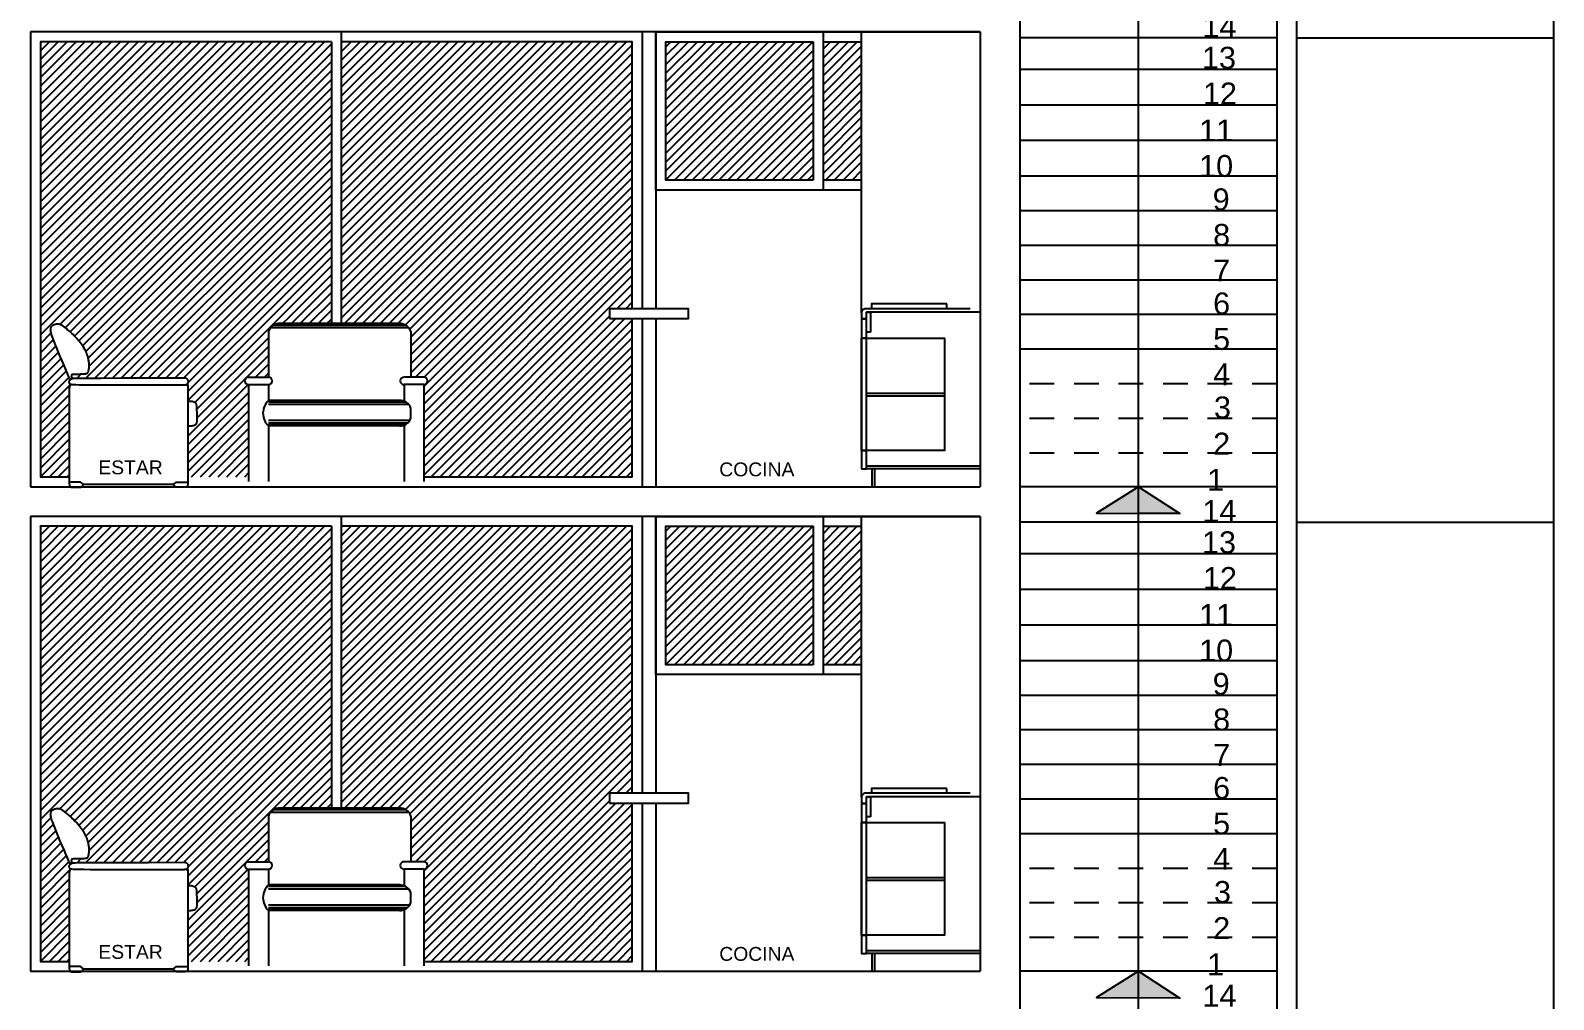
# Model space of a CAD drawing. Header units: millimetres. Extents: x 1217 to 2428, y 234 to 779.
# Drawn here: x 2238.77 to 2246.47, y 423.81 to 428.71 of the extents above; entities that cross this region are included whole.
import ezdxf

# ---------------------------------------------------------------- set-up
doc = ezdxf.new("R2010")
doc.units = ezdxf.units.MM
doc.linetypes.add('HIDDEN2', pattern=[0.1875, 0.125, -0.0625])
for name, color, linetype in [('0.1', 251, 'Continuous'), ('0.2', 2, 'Continuous'), ('0.3', 6, 'Continuous'), ('estructura', 3, 'Continuous'), ('Muebles', 8, 'Continuous'), ('MURO', 5, 'Continuous'), ('Texto', 1, 'Continuous')]:
    doc.layers.add(name, color=color, linetype=linetype)
doc.styles.get("Standard").update_dxf_attribs({"font": 'arial.ttf'})
pattern_1 = [(45, (422.33998, -273.22355), (-0.0224506403, 0.0224506403), [])]
pattern_2 = [(45, (422.33998, -270.773552), (-0.0224506403, 0.0224506403), [])]

# ---------------------------------------------------------------- blocks, each defined once
blk = doc.blocks.new('sillon elv 1')
at = {"layer": '0.2'}
blk.add_line((382065.2343, 7753267.5813), (382065.6901, 7753267.5813), dxfattribs=at)
for points in [[(382065.1739, 7753268.114), (382065.1742, 7753268.1156), (382065.1744, 7753268.1172), (382065.1745, 7753268.1189), (382065.1746, 7753268.1205), (382065.1745, 7753268.1222), (382065.1745, 7753268.1238), (382065.1744, 7753268.1253), (382065.1744, 7753268.1268), (382065.1745, 7753268.1281), (382065.1745, 7753268.1294), (382065.1747, 7753268.1306), (382065.1749, 7753268.1316), (382065.1751, 7753268.1326), (382065.1753, 7753268.1335), (382065.1756, 7753268.1342), (382065.1759, 7753268.1349), (382065.1762, 7753268.1355), (382065.1765, 7753268.136), (382065.1768, 7753268.1364), (382065.1771, 7753268.1368), (382065.1775, 7753268.1371), (382065.178, 7753268.1373), (382065.1785, 7753268.1375), (382065.179, 7753268.1376), (382065.1796, 7753268.1377), (382065.1804, 7753268.1378), (382065.1814, 7753268.1379), (382065.1828, 7753268.1379), (382065.1846, 7753268.138), (382065.187, 7753268.138), (382065.19, 7753268.1381), (382065.1937, 7753268.1381), (382065.1982, 7753268.1381), (382065.2034, 7753268.1382), (382065.2089, 7753268.1383), (382065.2147, 7753268.1384), (382065.2204, 7753268.1385), (382065.2259, 7753268.1386), (382065.231, 7753268.1388), (382065.2353, 7753268.139), (382065.2389, 7753268.1392), (382065.2417, 7753268.1395), (382065.2439, 7753268.1397), (382065.2455, 7753268.14), (382065.2467, 7753268.1403), (382065.2476, 7753268.1405), (382065.2482, 7753268.1408), (382065.2488, 7753268.141), (382065.2493, 7753268.1412), (382065.2498, 7753268.1413), (382065.2504, 7753268.1415), (382065.2509, 7753268.1417), (382065.2515, 7753268.142), (382065.2522, 7753268.1423), (382065.2529, 7753268.1426), (382065.2537, 7753268.1431), (382065.2545, 7753268.1437), (382065.2554, 7753268.1444), (382065.2563, 7753268.1454), (382065.2572, 7753268.1465), (382065.2581, 7753268.148), (382065.2589, 7753268.1498), (382065.2597, 7753268.1519), (382065.2604, 7753268.1545), (382065.2611, 7753268.1574), (382065.2616, 7753268.1608), (382065.262, 7753268.1645), (382065.2624, 7753268.1685), (382065.2626, 7753268.1727), (382065.2627, 7753268.1771), (382065.2627, 7753268.1816), (382065.2627, 7753268.1863), (382065.2625, 7753268.1909), (382065.2622, 7753268.1956), (382065.2617, 7753268.2004), (382065.2611, 7753268.2053), (382065.2603, 7753268.2102), (382065.2593, 7753268.2154), (382065.258, 7753268.2207), (382065.2565, 7753268.2262), (382065.2547, 7753268.2319), (382065.2526, 7753268.2378), (382065.2501, 7753268.2439), (382065.2474, 7753268.2502), (382065.2443, 7753268.2566), (382065.2408, 7753268.2632), (382065.2369, 7753268.2699), (382065.2327, 7753268.2767), (382065.228, 7753268.2836), (382065.2229, 7753268.2906), (382065.2176, 7753268.2976), (382065.212, 7753268.3046), (382065.2061, 7753268.3115), (382065.2001, 7753268.3182), (382065.194, 7753268.3249), (382065.1878, 7753268.3313), (382065.1816, 7753268.3375), (382065.1754, 7753268.3434), (382065.1694, 7753268.349), (382065.1635, 7753268.3543), (382065.1578, 7753268.3592), (382065.1525, 7753268.3637), (382065.1475, 7753268.3679), (382065.1429, 7753268.3715), (382065.1387, 7753268.3747), (382065.135, 7753268.3775), (382065.1316, 7753268.3799), (382065.1286, 7753268.382), (382065.1259, 7753268.3837), (382065.1233, 7753268.3851), (382065.1209, 7753268.3863), (382065.1187, 7753268.3874), (382065.1165, 7753268.3882), (382065.1144, 7753268.3889), (382065.1123, 7753268.3895), (382065.1103, 7753268.3899), (382065.1083, 7753268.3902), (382065.1063, 7753268.3904), (382065.1044, 7753268.3905), (382065.1024, 7753268.3904), (382065.1005, 7753268.3903), (382065.0985, 7753268.39), (382065.0966, 7753268.3897), (382065.0947, 7753268.3894), (382065.0929, 7753268.3889), (382065.0912, 7753268.3885), (382065.0896, 7753268.388), (382065.088, 7753268.3876), (382065.0866, 7753268.3872), (382065.0853, 7753268.3867), (382065.084, 7753268.3863), (382065.0829, 7753268.3859), (382065.0818, 7753268.3854), (382065.0808, 7753268.385), (382065.0798, 7753268.3846), (382065.0789, 7753268.3841), (382065.0779, 7753268.3836), (382065.077, 7753268.3831), (382065.0761, 7753268.3825), (382065.0752, 7753268.3818), (382065.0743, 7753268.3811), (382065.0735, 7753268.3803), (382065.0726, 7753268.3794), (382065.0718, 7753268.3784), (382065.071, 7753268.3773), (382065.0702, 7753268.376), (382065.0695, 7753268.3746), (382065.0688, 7753268.3731), (382065.0682, 7753268.3715), (382065.0677, 7753268.3697), (382065.0672, 7753268.3679), (382065.0668, 7753268.3659), (382065.0666, 7753268.3638), (382065.0665, 7753268.3614), (382065.0666, 7753268.3588), (382065.0669, 7753268.3558), (382065.0675, 7753268.3524), (382065.0683, 7753268.3484), (382065.0695, 7753268.3438), (382065.0711, 7753268.3385), (382065.0731, 7753268.3324), (382065.0756, 7753268.3252), (382065.0787, 7753268.3168), (382065.0825, 7753268.3069), (382065.0871, 7753268.2952), (382065.0925, 7753268.2816), (382065.099, 7753268.2658), (382065.1066, 7753268.2475), (382065.1153, 7753268.2269), (382065.1246, 7753268.2047), (382065.1341, 7753268.1823), (382065.1433, 7753268.1607), (382065.1516, 7753268.1412), (382065.1585, 7753268.125), (382065.1635, 7753268.1132), (382065.1662, 7753268.107)], [(382065.7482, 7753268.1195), (382065.7512, 7753268.1185), (382065.7538, 7753268.1173), (382065.7559, 7753268.1159), (382065.7576, 7753268.1144), (382065.759, 7753268.1129), (382065.7601, 7753268.1112), (382065.761, 7753268.1096), (382065.7617, 7753268.1079), (382065.7622, 7753268.1063), (382065.7626, 7753268.1048), (382065.7628, 7753268.1033), (382065.7629, 7753268.1018), (382065.763, 7753268.1004), (382065.7629, 7753268.0991), (382065.7628, 7753268.0978), (382065.7626, 7753268.0966), (382065.7624, 7753268.0954), (382065.7621, 7753268.0943), (382065.7618, 7753268.0932), (382065.7614, 7753268.0922), (382065.7609, 7753268.0912), (382065.7604, 7753268.0903), (382065.7599, 7753268.0894), (382065.7593, 7753268.0885), (382065.7586, 7753268.0877), (382065.7578, 7753268.0869), (382065.757, 7753268.0861), (382065.756, 7753268.0854), (382065.7551, 7753268.0847), (382065.754, 7753268.0841), (382065.7529, 7753268.0835), (382065.7517, 7753268.083), (382065.7502, 7753268.0826), (382065.7476, 7753268.0823), (382065.7428, 7753268.082), (382065.7348, 7753268.0818), (382065.7223, 7753268.0816), (382065.7045, 7753268.0815), (382065.6801, 7753268.0814), (382065.6482, 7753268.0813), (382065.6082, 7753268.0812), (382065.5617, 7753268.0812), (382065.5109, 7753268.0812), (382065.458, 7753268.0813), (382065.4051, 7753268.0813), (382065.3544, 7753268.0815), (382065.3081, 7753268.0817), (382065.2683, 7753268.0819), (382065.2366, 7753268.0823), (382065.2126, 7753268.0827), (382065.1951, 7753268.0832), (382065.1831, 7753268.0837), (382065.1755, 7753268.0842), (382065.1711, 7753268.0848), (382065.169, 7753268.0854), (382065.168, 7753268.0859), (382065.1673, 7753268.0865), (382065.1666, 7753268.0871), (382065.166, 7753268.0877), (382065.1655, 7753268.0884), (382065.1649, 7753268.0891), (382065.1645, 7753268.0899), (382065.164, 7753268.0907), (382065.1636, 7753268.0917), (382065.1633, 7753268.0927), (382065.1629, 7753268.0939), (382065.1627, 7753268.0951), (382065.1625, 7753268.0963), (382065.1623, 7753268.0976), (382065.1623, 7753268.0988), (382065.1623, 7753268.1), (382065.1625, 7753268.1011), (382065.1628, 7753268.1021), (382065.1632, 7753268.1031), (382065.1636, 7753268.1039), (382065.1642, 7753268.1048), (382065.1648, 7753268.1056), (382065.1655, 7753268.1063), (382065.1662, 7753268.1071), (382065.1669, 7753268.1078), (382065.1676, 7753268.1086), (382065.1684, 7753268.1094), (382065.1691, 7753268.1101), (382065.1699, 7753268.1109), (382065.1707, 7753268.1116), (382065.1716, 7753268.1124), (382065.1724, 7753268.113), (382065.1733, 7753268.1137), (382065.1743, 7753268.1143), (382065.1753, 7753268.1148), (382065.1764, 7753268.1153), (382065.1774, 7753268.1157), (382065.1785, 7753268.1161), (382065.1796, 7753268.1164), (382065.1807, 7753268.1167), (382065.1818, 7753268.1169), (382065.1839, 7753268.1172), (382065.1926, 7753268.1174), (382065.2144, 7753268.1176), (382065.2558, 7753268.1178), (382065.3233, 7753268.1181), (382065.4235, 7753268.1185), (382065.563, 7753268.1189), (382065.7482, 7753268.1195)], [(382065.1727, 7753268.0846), (382065.1704, 7753268.0832), (382065.1685, 7753268.0819), (382065.1669, 7753268.0806), (382065.1657, 7753268.0794), (382065.1647, 7753268.0781), (382065.164, 7753268.0769), (382065.1634, 7753268.0758), (382065.1631, 7753268.0746), (382065.1628, 7753268.0726), (382065.1626, 7753268.0652), (382065.1625, 7753268.047), (382065.1624, 7753268.0127), (382065.1624, 7753267.9567), (382065.1624, 7753267.8738), (382065.1624, 7753267.7584), (382065.1624, 7753267.6053)], [(382065.7621, 7753268.0013), (382065.7666, 7753268.0017), (382065.7707, 7753268.0019), (382065.7743, 7753268.0019), (382065.7775, 7753268.0017), (382065.7804, 7753268.0013), (382065.783, 7753268.0009), (382065.7852, 7753268.0003), (382065.7873, 7753267.9997), (382065.7892, 7753267.9991), (382065.791, 7753267.9984), (382065.7926, 7753267.9978), (382065.7941, 7753267.9971), (382065.7954, 7753267.9963), (382065.7966, 7753267.9955), (382065.7977, 7753267.9947), (382065.7987, 7753267.9938), (382065.7996, 7753267.9929), (382065.8005, 7753267.9919), (382065.8012, 7753267.9909), (382065.8018, 7753267.9898), (382065.8024, 7753267.9888), (382065.803, 7753267.9877), (382065.8034, 7753267.9866), (382065.8039, 7753267.9855), (382065.8043, 7753267.9843), (382065.8046, 7753267.9831), (382065.8049, 7753267.9816), (382065.8052, 7753267.9797), (382065.8055, 7753267.9773), (382065.8058, 7753267.9743), (382065.806, 7753267.9705), (382065.8062, 7753267.9658), (382065.8064, 7753267.9601), (382065.8066, 7753267.9536), (382065.8068, 7753267.9466), (382065.8069, 7753267.9394), (382065.8071, 7753267.9322), (382065.8072, 7753267.9251), (382065.8072, 7753267.9186), (382065.8072, 7753267.9129), (382065.8072, 7753267.9081), (382065.8072, 7753267.9041), (382065.807, 7753267.901), (382065.8069, 7753267.8984), (382065.8067, 7753267.8964), (382065.8065, 7753267.8948), (382065.8062, 7753267.8934), (382065.8059, 7753267.8922), (382065.8056, 7753267.891), (382065.8053, 7753267.8898), (382065.8048, 7753267.8887), (382065.8044, 7753267.8876), (382065.8039, 7753267.8865), (382065.8033, 7753267.8855), (382065.8027, 7753267.8845), (382065.802, 7753267.8836), (382065.8012, 7753267.8828), (382065.8004, 7753267.882), (382065.7995, 7753267.8812), (382065.7986, 7753267.8805), (382065.7976, 7753267.8799), (382065.7966, 7753267.8793), (382065.7955, 7753267.8787), (382065.7944, 7753267.8782), (382065.7933, 7753267.8777), (382065.7918, 7753267.8772), (382065.7898, 7753267.8767), (382065.787, 7753267.8762), (382065.783, 7753267.8755), (382065.7778, 7753267.8748), (382065.7709, 7753267.874), (382065.7621, 7753267.8731)], [(382065.1619, 7753267.5923), (382065.1619, 7753267.5897), (382065.1619, 7753267.5872), (382065.162, 7753267.585), (382065.1622, 7753267.5829), (382065.1624, 7753267.581), (382065.1627, 7753267.5792), (382065.163, 7753267.5776), (382065.1633, 7753267.5762), (382065.1636, 7753267.5749), (382065.164, 7753267.5737), (382065.1644, 7753267.5727), (382065.1648, 7753267.5718), (382065.1653, 7753267.5709), (382065.1658, 7753267.5702), (382065.1665, 7753267.5695), (382065.1672, 7753267.5689), (382065.168, 7753267.5684), (382065.1689, 7753267.5679), (382065.17, 7753267.5674), (382065.1712, 7753267.5671), (382065.1727, 7753267.5667), (382065.1744, 7753267.5664), (382065.1763, 7753267.5662), (382065.1785, 7753267.566), (382065.1811, 7753267.5658), (382065.1839, 7753267.5657), (382065.1869, 7753267.5657), (382065.19, 7753267.5656), (382065.1932, 7753267.5656), (382065.1965, 7753267.5656), (382065.1997, 7753267.5657), (382065.2028, 7753267.5657), (382065.2058, 7753267.5658), (382065.2087, 7753267.5658), (382065.2114, 7753267.5659), (382065.2139, 7753267.566), (382065.2162, 7753267.5662), (382065.2184, 7753267.5664), (382065.2203, 7753267.5667), (382065.2221, 7753267.5671), (382065.2237, 7753267.5675), (382065.2251, 7753267.5682), (382065.2265, 7753267.5691), (382065.2278, 7753267.5704), (382065.2292, 7753267.5722), (382065.2307, 7753267.5745), (382065.2324, 7753267.5775), (382065.2343, 7753267.5813)], [(382065.7625, 7753267.5923), (382065.7626, 7753267.5897), (382065.7625, 7753267.5872), (382065.7624, 7753267.585), (382065.7623, 7753267.5829), (382065.762, 7753267.581), (382065.7618, 7753267.5792), (382065.7615, 7753267.5776), (382065.7612, 7753267.5762), (382065.7608, 7753267.5749), (382065.7605, 7753267.5737), (382065.7601, 7753267.5727), (382065.7597, 7753267.5718), (382065.7592, 7753267.5709), (382065.7586, 7753267.5702), (382065.758, 7753267.5695), (382065.7573, 7753267.5689), (382065.7565, 7753267.5684), (382065.7556, 7753267.5679), (382065.7545, 7753267.5674), (382065.7533, 7753267.5671), (382065.7518, 7753267.5667), (382065.7501, 7753267.5664), (382065.7482, 7753267.5662), (382065.7459, 7753267.566), (382065.7434, 7753267.5658), (382065.7406, 7753267.5657), (382065.7376, 7753267.5657), (382065.7345, 7753267.5656), (382065.7312, 7753267.5656), (382065.728, 7753267.5656), (382065.7248, 7753267.5657), (382065.7216, 7753267.5657), (382065.7186, 7753267.5658), (382065.7158, 7753267.5658), (382065.7131, 7753267.5659), (382065.7106, 7753267.566), (382065.7083, 7753267.5662), (382065.7061, 7753267.5664), (382065.7041, 7753267.5667), (382065.7024, 7753267.5671), (382065.7008, 7753267.5675), (382065.6993, 7753267.5682), (382065.698, 7753267.5691), (382065.6966, 7753267.5704), (382065.6952, 7753267.5722), (382065.6937, 7753267.5745), (382065.6921, 7753267.5775), (382065.6901, 7753267.5813)]]:
    blk.add_lwpolyline(points, dxfattribs=at)
at = {"layer": '0.2', "elevation": 0}
for points in [[(382065.7529, 7753268.0835), (382065.7621, 7753268.0835), (382065.7621, 7753267.6053)], [(382065.1624, 7753267.6053), (382065.1619, 7753267.5923)], [(382065.2343, 7753267.5813), (382065.2197, 7753267.5923), (382065.1619, 7753267.5923)], [(382065.6901, 7753267.5813), (382065.7047, 7753267.5923), (382065.7636, 7753267.5923)], [(382065.7621, 7753267.6053), (382065.7625, 7753267.5923)]]:
    blk.add_lwpolyline(points, dxfattribs=at)

msp = doc.modelspace()

# ---------------------------------------------------------------- hatches: boundary and pattern name
at = {"layer": '0.1', "ltscale": 3}
h = msp.add_hatch(dxfattribs=at)
h.set_pattern_fill('ANSI31', color=256, scale=0.01)
h.set_pattern_definition(pattern_2)
h.paths.add_polyline_path([(2240.07395, 428.65099), (2238.81771, 428.65099), (2238.81771, 426.45099), (2238.96407, 426.45099), (2238.96407, 426.59078), (2238.96405, 426.7061), (2238.96405, 426.78904), (2238.96407, 426.84498), (2238.96413, 426.87934), (2238.96425, 426.89752), (2238.9645, 426.90672), (2238.96628, 426.91061), (2238.96925, 426.91364), (2238.97388, 426.91681), (2238.97013, 426.91784), (2238.96691, 426.92068), (2238.96503, 426.92438), (2238.96389, 426.92944), (2238.9641, 426.93402), (2238.96571, 426.93699), (2238.96782, 426.9394), (2238.9652, 426.94553), (2238.96016, 426.95732), (2238.95324, 426.97355), (2238.94494, 426.99303), (2238.93579, 427.01459), (2238.92628, 427.03704), (2238.91694, 427.05919), (2238.90827, 427.07986), (2238.9007, 427.0981), (2238.89422, 427.11392), (2238.88873, 427.12753), (2238.88414, 427.13918), (2238.88034, 427.14911), (2238.87725, 427.15753), (2238.87476, 427.1647), (2238.87278, 427.17084), (2238.87121, 427.17615), (2238.86944, 427.18294), (2238.86831, 427.18977), (2238.86814, 427.19492), (2238.86863, 427.1992), (2238.86976, 427.20382), (2238.87182, 427.20836), (2238.8746, 427.21228), (2238.87798, 427.21507), (2238.88191, 427.21715), (2238.88562, 427.21862), (2238.88977, 427.21997), (2238.89482, 427.22137), (2238.90037, 427.22247), (2238.90611, 427.22291), (2238.91098, 427.22246), (2238.91503, 427.2216), (2238.91927, 427.22018), (2238.92379, 427.21814), (2238.92883, 427.21527), (2238.93331, 427.21225), (2238.93666, 427.20986), (2238.94038, 427.20707), (2238.94453, 427.20386), (2238.94913, 427.20018), (2238.95415, 427.19606), (2238.95951, 427.19152), (2238.96517, 427.1866), (2238.97106, 427.18132), (2238.97711, 427.17571), (2238.98327, 427.1698), (2238.98948, 427.16362), (2238.99567, 427.15719), (2239.00179, 427.15057), (2239.0078, 427.14379), (2239.01364, 427.13689), (2239.01926, 427.12993), (2239.02462, 427.12294), (2239.02966, 427.11596), (2239.03433, 427.10904), (2239.0386, 427.10222), (2239.04246, 427.09551), (2239.04594, 427.08893), (2239.04906, 427.0825), (2239.05182, 427.07623), (2239.05425, 427.07013), (2239.05636, 427.06422), (2239.05818, 427.05852), (2239.0597, 427.05302), (2239.06097, 427.04771), (2239.06199, 427.04258), (2239.0628, 427.03759), (2239.06342, 427.03272), (2239.06387, 427.02795), (2239.06417, 427.02325), (2239.06435, 427.01859), (2239.06442, 427.01398), (2239.06439, 427.00944), (2239.06426, 427.00504), (2239.06391, 426.99865), (2239.06305, 426.99121), (2239.06181, 426.98538), (2239.05989, 426.98024), (2239.05722, 426.97678), (2239.05413, 426.97458), (2239.05014, 426.97319), (2239.04856, 426.97254), (2239.04466, 426.9719), (2239.0406, 426.97155), (2239.03702, 426.97132), (2239.03263, 426.97113), (2239.02757, 426.97096), (2239.02208, 426.97083), (2239.01635, 426.97071), (2239.0106, 426.97061), (2239.00505, 426.97054), (2238.99991, 426.97047), (2238.99539, 426.97043), (2238.99164, 426.97039), (2238.98864, 426.97035), (2238.98627, 426.97032), (2238.98445, 426.97027), (2238.98308, 426.97022), (2238.98205, 426.97016), (2238.98128, 426.97007), (2238.98067, 426.96995), (2238.98013, 426.96981), (2238.97965, 426.96962), (2238.97921, 426.96939), (2238.97882, 426.96911), (2238.97846, 426.96876), (2238.97813, 426.96833), (2238.97783, 426.96784), (2238.97753, 426.96725), (2238.97726, 426.96657), (2238.97699, 426.9658), (2238.97675, 426.96493), (2238.97654, 426.96396), (2238.97636, 426.96289), (2238.97622, 426.96173), (2238.97613, 426.96046), (2238.97609, 426.9591), (2238.9761, 426.95763), (2238.97615, 426.95609), (2238.97631, 426.95113), (2238.97574, 426.94654), (2238.97947, 426.94825), (2238.98397, 426.94946), (2238.99429, 426.9497), (2239.01605, 426.94991), (2239.05743, 426.95015), (2239.12496, 426.95044), (2239.22518, 426.9508), (2239.36464, 426.95125), (2239.54989, 426.95182), (2239.55429, 426.95034), (2239.55852, 426.94763), (2239.56133, 426.94449), (2239.56346, 426.94049), (2239.56459, 426.93571), (2239.56466, 426.93154), (2239.56397, 426.92704), (2239.56248, 426.92302), (2239.55994, 426.91949), (2239.55539, 426.91585), (2239.56375, 426.91585), (2239.56375, 426.83365), (2239.56831, 426.83408), (2239.57425, 426.83434), (2239.58064, 426.83392), (2239.58568, 426.83299), (2239.59104, 426.83144), (2239.59589, 426.82942), (2239.5995, 426.8271), (2239.60215, 426.82437), (2239.60411, 426.82123), (2239.60597, 426.8169), (2239.60679, 426.81311), (2239.60733, 426.8084), (2239.60768, 426.80279), (2239.6079, 426.79808), (2239.6081, 426.79241), (2239.6083, 426.78595), (2239.60847, 426.77898), (2239.60862, 426.77174), (2239.60875, 426.76449), (2239.60884, 426.75748), (2239.6089, 426.75097), (2239.60892, 426.74522), (2239.60888, 426.73809), (2239.60863, 426.7305), (2239.60801, 426.72596), (2239.60676, 426.72138), (2239.60475, 426.71715), (2239.60186, 426.7139), (2239.59838, 426.71162), (2239.59467, 426.70984), (2239.59037, 426.70876), (2239.5847, 426.70788), (2239.57943, 426.70718), (2239.57253, 426.70637), (2239.56375, 426.70543), (2239.56375, 426.45099), (2239.87123, 426.45099), (2239.87123, 426.91691, -1), (2239.87123, 426.95485), (2239.97123, 426.95485), (2239.97123, 427.18578, -0.3308101), (2240.02982, 427.22581), (2240.07395, 427.22581)])
h = msp.add_hatch(dxfattribs=at)
h.set_pattern_fill('ANSI31', color=256, scale=0.01)
h.set_pattern_definition(pattern_2)
h.paths.add_polyline_path([(2240.28961, 428.65099), (2240.07395, 428.65099), (2240.07395, 427.22581), (2240.28961, 427.22581)])
h.paths.add_polyline_path([(2241.67351, 428.65099), (2240.33961, 428.65099), (2240.33961, 427.22581), (2240.6335, 427.22581, -0.3308107), (2240.69209, 427.18578), (2240.69209, 426.95485), (2240.75706, 426.95485, -1), (2240.75706, 426.91691), (2240.75706, 426.45099), (2241.67351, 426.45099)])
h.paths.add_polyline_path([(2241.81152, 428.65099), (2241.67351, 428.65099), (2241.67351, 426.45099), (2241.81152, 426.45099), (2241.81152, 427.25099), (2241.69651, 427.25099), (2241.69651, 427.30099), (2241.81152, 427.30099)])
h.paths.add_polyline_path([(2242.7263, 428.65099), (2241.98152, 428.65099), (2241.98152, 427.95099), (2242.7263, 427.95099)])
h.paths.add_polyline_path([(2242.97135, 428.65099), (2242.7763, 428.65099), (2242.7763, 427.95099), (2242.97135, 427.95099)])
h = msp.add_hatch(dxfattribs=at)
h.set_pattern_fill('ANSI31', color=256, scale=0.01)
h.set_pattern_definition(pattern_1)
h.paths.add_polyline_path([(2240.07395, 426.20099), (2238.81771, 426.20099), (2238.81771, 424.00099), (2238.96407, 424.00099), (2238.96407, 424.14078), (2238.96405, 424.25611), (2238.96405, 424.33904), (2238.96407, 424.39499), (2238.96413, 424.42935), (2238.96425, 424.44752), (2238.9645, 424.45673), (2238.96628, 424.46061), (2238.96925, 424.46364), (2238.97388, 424.46681), (2238.97013, 424.46784), (2238.96691, 424.47068), (2238.96503, 424.47439), (2238.96389, 424.47944), (2238.9641, 424.48402), (2238.96571, 424.48699), (2238.96782, 424.48941), (2238.9652, 424.49554), (2238.96016, 424.50732), (2238.95324, 424.52355), (2238.94494, 424.54304), (2238.93579, 424.56459), (2238.92628, 424.58704), (2238.91694, 424.60919), (2238.90827, 424.62986), (2238.9007, 424.64811), (2238.89422, 424.66392), (2238.88873, 424.67753), (2238.88414, 424.68919), (2238.88034, 424.69911), (2238.87725, 424.70754), (2238.87476, 424.7147), (2238.87278, 424.72084), (2238.87121, 424.72616), (2238.86944, 424.73294), (2238.86831, 424.73977), (2238.86814, 424.74492), (2238.86863, 424.7492), (2238.86976, 424.75382), (2238.87182, 424.75836), (2238.8746, 424.76228), (2238.87798, 424.76507), (2238.88191, 424.76716), (2238.88562, 424.76862), (2238.88977, 424.76998), (2238.89482, 424.77137), (2238.90037, 424.77247), (2238.90611, 424.77291), (2238.91098, 424.77247), (2238.91503, 424.77161), (2238.91927, 424.77019), (2238.92379, 424.76814), (2238.92883, 424.76527), (2238.93331, 424.76225), (2238.93666, 424.75986), (2238.94038, 424.75708), (2238.94453, 424.75386), (2238.94913, 424.75018), (2238.95415, 424.74606), (2238.95951, 424.74153), (2238.96517, 424.7366), (2238.97106, 424.73132), (2238.97711, 424.72571), (2238.98327, 424.7198), (2238.98948, 424.71362), (2238.99567, 424.7072), (2239.00179, 424.70057), (2239.0078, 424.69379), (2239.01364, 424.6869), (2239.01926, 424.67993), (2239.02462, 424.67294), (2239.02966, 424.66596), (2239.03433, 424.65904), (2239.0386, 424.65222), (2239.04246, 424.64551), (2239.04594, 424.63894), (2239.04906, 424.63251), (2239.05182, 424.62623), (2239.05425, 424.62014), (2239.05636, 424.61423), (2239.05818, 424.60852), (2239.0597, 424.60302), (2239.06097, 424.59772), (2239.06199, 424.59258), (2239.0628, 424.58759), (2239.06342, 424.58272), (2239.06387, 424.57795), (2239.06417, 424.57325), (2239.06435, 424.5686), (2239.06442, 424.56398), (2239.06439, 424.55945), (2239.06426, 424.55504), (2239.06391, 424.54865), (2239.06305, 424.54121), (2239.06181, 424.53539), (2239.05989, 424.53024), (2239.05722, 424.52678), (2239.05413, 424.52458), (2239.05014, 424.52319), (2239.04856, 424.52255), (2239.04466, 424.5219), (2239.0406, 424.52155), (2239.03702, 424.52133), (2239.03263, 424.52113), (2239.02757, 424.52097), (2239.02208, 424.52083), (2239.01635, 424.52071), (2239.0106, 424.52062), (2239.00505, 424.52054), (2238.99991, 424.52048), (2238.99539, 424.52043), (2238.99164, 424.52039), (2238.98864, 424.52035), (2238.98627, 424.52032), (2238.98445, 424.52028), (2238.98308, 424.52023), (2238.98205, 424.52016), (2238.98128, 424.52007), (2238.98067, 424.51996), (2238.98013, 424.51981), (2238.97965, 424.51963), (2238.97921, 424.51939), (2238.97882, 424.51911), (2238.97846, 424.51876), (2238.97813, 424.51834), (2238.97783, 424.51784), (2238.97753, 424.51725), (2238.97726, 424.51657), (2238.97699, 424.5158), (2238.97675, 424.51493), (2238.97654, 424.51396), (2238.97636, 424.51289), (2238.97622, 424.51173), (2238.97613, 424.51046), (2238.97609, 424.5091), (2238.9761, 424.50764), (2238.97615, 424.50609), (2238.97631, 424.50113), (2238.97574, 424.49655), (2238.97947, 424.49825), (2238.98397, 424.49946), (2238.99429, 424.49971), (2239.01605, 424.49992), (2239.05743, 424.50016), (2239.12496, 424.50044), (2239.22518, 424.5008), (2239.36464, 424.50126), (2239.54989, 424.50182), (2239.55429, 424.50034), (2239.55852, 424.49763), (2239.56133, 424.49449), (2239.56346, 424.49049), (2239.56459, 424.48571), (2239.56466, 424.48155), (2239.56397, 424.47704), (2239.56248, 424.47302), (2239.55994, 424.4695), (2239.55539, 424.46585), (2239.56375, 424.46585), (2239.56375, 424.38365), (2239.56831, 424.38408), (2239.57425, 424.38435), (2239.58064, 424.38393), (2239.58568, 424.38299), (2239.59104, 424.38144), (2239.59589, 424.37942), (2239.5995, 424.3771), (2239.60215, 424.37437), (2239.60411, 424.37123), (2239.60597, 424.36691), (2239.60679, 424.36311), (2239.60733, 424.3584), (2239.60768, 424.35279), (2239.6079, 424.34809), (2239.6081, 424.34241), (2239.6083, 424.33596), (2239.60847, 424.32898), (2239.60862, 424.32174), (2239.60875, 424.31449), (2239.60884, 424.30748), (2239.6089, 424.30097), (2239.60892, 424.29522), (2239.60888, 424.28809), (2239.60863, 424.2805), (2239.60801, 424.27596), (2239.60676, 424.27138), (2239.60475, 424.26715), (2239.60186, 424.2639), (2239.59838, 424.26163), (2239.59467, 424.25984), (2239.59037, 424.25876), (2239.5847, 424.25788), (2239.57943, 424.25718), (2239.57253, 424.25637), (2239.56375, 424.25543), (2239.56375, 424.00099), (2239.87123, 424.00099), (2239.87123, 424.46691, -1), (2239.87123, 424.50486), (2239.97123, 424.50486), (2239.97123, 424.73578, -0.3308101), (2240.02982, 424.77581), (2240.07395, 424.77581)])
h = msp.add_hatch(dxfattribs=at)
h.set_pattern_fill('ANSI31', color=256, scale=0.01)
h.set_pattern_definition(pattern_1)
h.paths.add_polyline_path([(2240.28961, 426.20099), (2240.07395, 426.20099), (2240.07395, 424.77581), (2240.28961, 424.77581)])
h.paths.add_polyline_path([(2241.67351, 426.20099), (2240.33961, 426.20099), (2240.33961, 424.77581), (2240.6335, 424.77581, -0.3308107), (2240.69209, 424.73578), (2240.69209, 424.50486), (2240.75706, 424.50486, -1), (2240.75706, 424.46691), (2240.75706, 424.00099), (2241.67351, 424.00099)])
h.paths.add_polyline_path([(2241.81152, 426.20099), (2241.67351, 426.20099), (2241.67351, 424.00099), (2241.81152, 424.00099), (2241.81152, 424.80099), (2241.69651, 424.80099), (2241.69651, 424.85099), (2241.81152, 424.85099)])
h.paths.add_polyline_path([(2242.7263, 426.20099), (2241.98152, 426.20099), (2241.98152, 425.50099), (2242.7263, 425.50099)])
h.paths.add_polyline_path([(2242.97135, 426.20099), (2242.7763, 426.20099), (2242.7763, 425.50099), (2242.97135, 425.50099)])
at = {"layer": 'Muebles', "linetype": 'ByBlock'}
h = msp.add_hatch(color=256, dxfattribs=at)
h.paths.add_polyline_path([(2244.58119, 426.26471), (2244.37014, 426.26618), (2244.37108, 426.40099)])
h.paths.add_polyline_path([(2244.37108, 426.40099), (2244.37014, 426.26618), (2244.1591, 426.26765)])
h = msp.add_hatch(color=256, dxfattribs=at)
h.paths.add_polyline_path([(2244.58119, 423.81471), (2244.37014, 423.81618), (2244.37108, 423.95099)])
h.paths.add_polyline_path([(2244.37108, 423.95099), (2244.37014, 423.81618), (2244.1591, 423.81765)])

# ---------------------------------------------------------------- linework, layer by layer
at = {"layer": '0.1', "ltscale": 3, "elevation": 0}
for points in [[(2244.37108, 426.37099), (2244.37108, 428.85099)], [(2240.33961, 428.70099), (2240.33961, 427.22581)], [(2242.97135, 427.90099), (2241.93152, 427.90099), (2241.93152, 428.70099), (2243.57108, 428.70099)], [(2242.7763, 428.70099), (2242.7763, 427.90099)], [(2244.37108, 426.39099), (2244.3714, 428.73617)], [(2240.28961, 428.65099), (2238.81771, 428.65099), (2238.81771, 426.45099), (2238.96407, 426.45099)], [(2240.28961, 428.65099), (2240.28961, 427.22581)], [(2241.81152, 427.30099), (2241.81152, 428.65099), (2240.33961, 428.65099)], [(2242.7263, 427.95099), (2241.98152, 427.95099), (2241.98152, 428.65099), (2242.7263, 428.65099)], [(2242.7263, 428.65099), (2242.7263, 427.95099)], [(2242.7763, 428.65099), (2242.97135, 428.65099)], [(2245.17108, 428.67099), (2246.47108, 428.67099)], [(2245.17108, 428.67099), (2246.47108, 428.67099)], [(2242.97135, 427.95099), (2242.7763, 427.95099)], [(2240.75706, 426.45099), (2241.81152, 426.45099), (2241.81152, 427.25099)], [(2244.37108, 423.92099), (2244.37108, 426.40099)], [(2240.33961, 426.25099), (2240.33961, 424.77581)], [(2242.97135, 425.45099), (2241.93152, 425.45099), (2241.93152, 426.25099), (2243.57108, 426.25099)], [(2242.7763, 426.25099), (2242.7763, 425.45099)], [(2244.37108, 423.94099), (2244.3714, 426.28617)], [(2240.28961, 426.20099), (2238.81771, 426.20099), (2238.81771, 424.00099), (2238.96407, 424.00099)], [(2240.28961, 426.20099), (2240.28961, 424.77581)], [(2241.81152, 424.85099), (2241.81152, 426.20099), (2240.33961, 426.20099)], [(2242.7263, 425.50099), (2241.98152, 425.50099), (2241.98152, 426.20099), (2242.7263, 426.20099)], [(2242.7263, 426.20099), (2242.7263, 425.50099)], [(2242.7763, 426.20099), (2242.97135, 426.20099)], [(2245.17108, 426.22099), (2246.47108, 426.22099)], [(2245.17108, 426.22099), (2246.47108, 426.22099)], [(2242.97135, 425.50099), (2242.7763, 425.50099)], [(2240.75706, 424.00099), (2241.81152, 424.00099), (2241.81152, 424.80099)], [(2244.37108, 421.47099), (2244.37108, 423.95099)], [(2244.37108, 421.49099), (2244.3714, 423.83617)]]:
    msp.add_lwpolyline(points, dxfattribs=at)
at = {"layer": '0.1', "linetype": 'ByBlock', "elevation": 0}
for points in [[(2239.97123, 427.18578), (2239.97123, 426.95485)], [(2239.97123, 427.18578), (2239.97123, 426.95485)], [(2240.68179, 427.20416), (2239.98152, 427.20416)], [(2240.66791, 427.21648), (2239.99541, 427.21648)], [(2240.63821, 427.22581), (2240.02982, 427.22581)], [(2240.63821, 427.22581), (2240.02982, 427.22581)], [(2240.69209, 427.18578), (2240.69209, 426.95485)], [(2240.69209, 427.18578), (2240.69209, 426.95485)], [(2240.69209, 427.18578), (2240.69209, 426.95485)], [(2239.87123, 426.95485), (2239.97123, 426.95485)], [(2239.87123, 426.95485), (2239.97123, 426.95485)], [(2240.75706, 426.95485), (2240.65706, 426.95485)], [(2240.75706, 426.95485), (2240.65706, 426.95485)], [(2239.87123, 426.91691), (2239.87123, 426.42769)], [(2239.87123, 426.91691), (2239.97123, 426.91691)], [(2239.87123, 426.91691), (2239.87123, 426.42769)], [(2239.87123, 426.91691), (2239.97123, 426.91691)], [(2239.97123, 426.91691), (2239.97123, 426.83705)], [(2239.97123, 426.91691), (2239.97123, 426.83705)], [(2240.65706, 426.91691), (2240.65706, 426.83705)], [(2240.75706, 426.91691), (2240.65706, 426.91691)], [(2240.65706, 426.91691), (2240.65706, 426.83705)], [(2240.75706, 426.91691), (2240.65706, 426.91691)], [(2240.75706, 426.91691), (2240.75706, 426.42769)], [(2240.75706, 426.91691), (2240.75706, 426.42769)], [(2240.63821, 426.83705), (2239.97123, 426.83705)], [(2240.63821, 426.83705), (2239.97123, 426.83705)], [(2240.66627, 426.82873), (2239.97123, 426.82873)], [(2240.68129, 426.81601), (2239.97123, 426.81601)], [(2240.68129, 426.81601), (2239.97123, 426.81601)], [(2240.69209, 426.74849), (2240.69209, 426.79702)], [(2240.68547, 426.73508), (2239.97123, 426.73508)], [(2240.67293, 426.72138), (2239.97123, 426.72138)], [(2240.65706, 426.71232), (2239.97123, 426.71232)], [(2240.65706, 426.71232), (2239.97123, 426.71232)], [(2239.97123, 426.70846), (2239.97123, 426.42769)], [(2240.6335, 426.70846), (2239.97123, 426.70846)], [(2239.97123, 426.70846), (2239.97123, 426.42769)], [(2240.6335, 426.70846), (2239.97123, 426.70846)], [(2240.65706, 426.71232), (2240.65706, 426.43156)], [(2240.65706, 426.70846), (2240.65706, 426.42769)], [(2240.66791, 424.76648), (2239.99541, 424.76648)], [(2240.63821, 424.77581), (2240.02982, 424.77581)], [(2240.63821, 424.77581), (2240.02982, 424.77581)], [(2239.97123, 424.73578), (2239.97123, 424.50486)], [(2239.97123, 424.73578), (2239.97123, 424.50486)], [(2240.68179, 424.75417), (2239.98152, 424.75417)], [(2240.69209, 424.73578), (2240.69209, 424.50486)], [(2240.69209, 424.73578), (2240.69209, 424.50486)], [(2240.69209, 424.73578), (2240.69209, 424.50486)], [(2239.87123, 424.50486), (2239.97123, 424.50486)], [(2239.87123, 424.50486), (2239.97123, 424.50486)], [(2239.87123, 424.46691), (2239.87123, 423.9777)], [(2239.87123, 424.46691), (2239.97123, 424.46691)], [(2239.87123, 424.46691), (2239.87123, 423.9777)], [(2239.87123, 424.46691), (2239.97123, 424.46691)], [(2239.97123, 424.46691), (2239.97123, 424.38705)], [(2239.97123, 424.46691), (2239.97123, 424.38705)], [(2240.75706, 424.50486), (2240.65706, 424.50486)], [(2240.75706, 424.50486), (2240.65706, 424.50486)], [(2240.65706, 424.46691), (2240.65706, 424.38705)], [(2240.75706, 424.46691), (2240.65706, 424.46691)], [(2240.65706, 424.46691), (2240.65706, 424.38705)], [(2240.75706, 424.46691), (2240.65706, 424.46691)], [(2240.75706, 424.46691), (2240.75706, 423.9777)], [(2240.75706, 424.46691), (2240.75706, 423.9777)], [(2240.63821, 424.38705), (2239.97123, 424.38705)], [(2240.63821, 424.38705), (2239.97123, 424.38705)], [(2240.66627, 424.37873), (2239.97123, 424.37873)], [(2240.68129, 424.36601), (2239.97123, 424.36601)], [(2240.68129, 424.36601), (2239.97123, 424.36601)], [(2240.69209, 424.29849), (2240.69209, 424.34703)], [(2240.68547, 424.28508), (2239.97123, 424.28508)], [(2240.67293, 424.27138), (2239.97123, 424.27138)], [(2240.65706, 424.26233), (2239.97123, 424.26233)], [(2240.65706, 424.26233), (2239.97123, 424.26233)], [(2239.97123, 424.25846), (2239.97123, 423.9777)], [(2240.6335, 424.25846), (2239.97123, 424.25846)], [(2239.97123, 424.25846), (2239.97123, 423.9777)], [(2240.6335, 424.25846), (2239.97123, 424.25846)], [(2240.65706, 424.26233), (2240.65706, 423.98156)], [(2240.65706, 424.25846), (2240.65706, 423.9777)]]:
    msp.add_lwpolyline(points, dxfattribs=at)
at = {"layer": '0.1', "linetype": 'HIDDEN2', "elevation": 0}
for points in [[(2245.07108, 426.92099), (2243.77108, 426.92099)], [(2245.07108, 426.74599), (2243.77108, 426.74599)], [(2245.07108, 426.57099), (2243.77108, 426.57099)], [(2245.07108, 424.47099), (2243.77108, 424.47099)], [(2245.07108, 424.29599), (2243.77108, 424.29599)], [(2245.07108, 424.12099), (2243.77108, 424.12099)]]:
    msp.add_lwpolyline(points, dxfattribs=at)
at = {"layer": '0.1', "linetype": 'ByBlock'}
for centre, radius, start, end in [((2240.02746, 427.16637, 0), 0.05949, 87.731971, 160.95095), ((2240.02746, 427.16637, 0), 0.05949, 87.731971, 160.95095), ((2240.63585, 427.16637, 0), 0.05949, 19.04905, 92.268029), ((2240.63585, 427.16637, 0), 0.05949, 19.04905, 92.268029), ((2239.87123, 426.93588, 0), 0.01897, 90, 270), ((2239.87123, 426.93588, 0), 0.01897, 90, 270), ((2239.97123, 426.93588, 0), 0.01897, 270, 90), ((2239.97123, 426.93588, 0), 0.01897, 270, 90), ((2240.65706, 426.93588, 0), 0.01897, 90, 270), ((2240.65706, 426.93588, 0), 0.01897, 90, 270), ((2240.75706, 426.93588, 0), 0.01897, 270, 90), ((2240.75706, 426.93588, 0), 0.01897, 270, 90), ((2240.03266, 426.77275, 0), 0.08893, 133.695506, 226.304494), ((2240.03266, 426.77275, 0), 0.08893, 133.695506, 226.304494), ((2240.63585, 426.77761, 0), 0.05949, 19.04905, 92.268029), ((2240.63585, 426.77761, 0), 0.05949, 19.04905, 92.268029), ((2240.63585, 426.7679, 0), 0.05949, 267.731971, 340.95095), ((2240.63585, 426.7679, 0), 0.05949, 267.731971, 340.95095), ((2240.02746, 424.71637, 0), 0.05949, 87.731971, 160.95095), ((2240.02746, 424.71637, 0), 0.05949, 87.731971, 160.95095), ((2240.63585, 424.71637, 0), 0.05949, 19.04905, 92.268029), ((2240.63585, 424.71637, 0), 0.05949, 19.04905, 92.268029), ((2239.87123, 424.48588, 0), 0.01897, 90, 270), ((2239.87123, 424.48588, 0), 0.01897, 90, 270), ((2239.97123, 424.48588, 0), 0.01897, 270, 90), ((2239.97123, 424.48588, 0), 0.01897, 270, 90), ((2240.65706, 424.48588, 0), 0.01897, 90, 270), ((2240.65706, 424.48588, 0), 0.01897, 90, 270), ((2240.75706, 424.48588, 0), 0.01897, 270, 90), ((2240.75706, 424.48588, 0), 0.01897, 270, 90), ((2240.03266, 424.32276, 0), 0.08893, 133.695506, 226.304494), ((2240.03266, 424.32276, 0), 0.08893, 133.695506, 226.304494), ((2240.63585, 424.32761, 0), 0.05949, 19.04905, 92.268029), ((2240.63585, 424.32761, 0), 0.05949, 19.04905, 92.268029), ((2240.63585, 424.31791, 0), 0.05949, 267.731971, 340.95095), ((2240.63585, 424.31791, 0), 0.05949, 267.731971, 340.95095)]:
    msp.add_arc(centre, radius, start, end, dxfattribs=at)
at = {"layer": '0.2', "ltscale": 3, "elevation": 0}
for points in [[(2241.86152, 428.70099), (2241.86152, 427.30099)], [(2241.93152, 428.70099), (2241.93152, 427.30099)], [(2242.97135, 427.28074), (2242.97135, 428.70099)], [(2245.07108, 428.67099), (2243.77108, 428.67099)], [(2245.07108, 428.51099), (2243.77108, 428.51099)], [(2245.07108, 428.33099), (2243.77108, 428.33099)], [(2245.07108, 428.15099), (2243.77108, 428.15099)], [(2241.86152, 427.25099), (2241.86152, 426.40099)], [(2241.93152, 427.25099), (2241.93152, 426.40099)], [(2245.07108, 426.40099), (2243.77108, 426.40099)], [(2241.86152, 426.25099), (2241.86152, 424.85099)], [(2241.93152, 426.25099), (2241.93152, 424.85099)], [(2242.97135, 424.83074), (2242.97135, 426.25099)], [(2245.07108, 426.22099), (2243.77108, 426.22099)], [(2245.07108, 426.06099), (2243.77108, 426.06099)], [(2245.07108, 425.88099), (2243.77108, 425.88099)], [(2245.07108, 425.70099), (2243.77108, 425.70099)], [(2241.86152, 424.80099), (2241.86152, 423.95099)], [(2241.93152, 424.80099), (2241.93152, 423.95099)], [(2245.07108, 423.95099), (2243.77108, 423.95099)]]:
    msp.add_lwpolyline(points, dxfattribs=at)
at = {"layer": '0.2', "elevation": 0}
for points in [[(2243.40279, 427.32484), (2243.02177, 427.32484), (2243.02177, 427.30249), (2243.40279, 427.30249)], [(2242.97135, 426.58413), (2242.99667, 426.58413), (2242.99667, 427.15262), (2242.97135, 427.15262)], [(2242.97151, 427.15262), (2243.39013, 427.15262), (2243.39013, 426.58413), (2242.97151, 426.58413)], [(2243.40279, 424.87485), (2243.02177, 424.87485), (2243.02177, 424.8525), (2243.40279, 424.8525)], [(2242.97135, 424.13413), (2242.99667, 424.13413), (2242.99667, 424.70262), (2242.97135, 424.70262)], [(2242.97151, 424.70262), (2243.39013, 424.70262), (2243.39013, 424.13413), (2242.97151, 424.13413)]]:
    msp.add_lwpolyline(points, close=True, dxfattribs=at)
for points in [[(2243.39013, 426.85917), (2242.99667, 426.85917), (2242.99667, 426.87417), (2243.39013, 426.87417), (2243.39013, 426.85917)], [(2243.39013, 424.40917), (2242.99667, 424.40917), (2242.99667, 424.42418), (2243.39013, 424.42418), (2243.39013, 424.40917)]]:
    msp.add_lwpolyline(points, dxfattribs=at)
at = {"layer": '0.3'}
for p, q in [((2243.52072, 427.30099, 0), (2242.98908, 427.30099, 0)), ((2243.52072, 424.85099, 0), (2242.98908, 424.85099, 0))]:
    msp.add_line(p, q, dxfattribs=at)
at = {"layer": '0.3', "ltscale": 3, "elevation": 0}
for points in [[(2245.07108, 427.97099), (2243.77108, 427.97099)], [(2245.07108, 427.79599), (2243.77108, 427.79599)], [(2245.07108, 427.62099), (2243.77108, 427.62099)], [(2245.07108, 427.44599), (2243.77108, 427.44599)], [(2245.07108, 425.52099), (2243.77108, 425.52099)], [(2245.07108, 425.34599), (2243.77108, 425.34599)], [(2245.07108, 425.17099), (2243.77108, 425.17099)], [(2245.07108, 424.99599), (2243.77108, 424.99599)]]:
    msp.add_lwpolyline(points, dxfattribs=at)
at = {"layer": '0.3', "elevation": 0}
for points in [[(2243.57135, 427.35162), (2243.57135, 427.28327), (2242.99667, 427.28327)], [(2242.97135, 427.24939), (2242.99667, 427.24939), (2242.99667, 427.28327)], [(2243.57135, 426.49086), (2242.99667, 426.49086), (2242.99667, 426.50587), (2243.57135, 426.50587), (2243.57135, 426.49086)], [(2243.03768, 426.49086), (2243.02249, 426.49086), (2243.02249, 426.40099), (2243.03768, 426.40099), (2243.03768, 426.49086)], [(2243.57135, 424.90162), (2243.57135, 424.83327), (2242.99667, 424.83327)], [(2242.97135, 424.79939), (2242.99667, 424.79939), (2242.99667, 424.83327)], [(2243.57135, 424.04087), (2242.99667, 424.04087), (2242.99667, 424.05587), (2243.57135, 424.05587), (2243.57135, 424.04087)], [(2243.03768, 424.04087), (2243.02249, 424.04087), (2243.02249, 423.95099), (2243.03768, 423.95099), (2243.03768, 424.04087)]]:
    msp.add_lwpolyline(points, dxfattribs=at)
for points in [[(2241.69651, 427.25099), (2242.09651, 427.25099), (2242.09651, 427.30099), (2241.69651, 427.30099)], [(2242.99667, 427.24939), (2242.97135, 427.24939), (2242.97135, 427.15437), (2242.99667, 427.15437)], [(2243.01692, 427.182), (2242.99667, 427.182), (2242.99667, 427.28327), (2243.01692, 427.28327)], [(2242.99667, 426.58413), (2242.97135, 426.58413), (2242.97135, 426.49086), (2242.99667, 426.49086)], [(2241.69651, 424.80099), (2242.09651, 424.80099), (2242.09651, 424.85099), (2241.69651, 424.85099)], [(2242.99667, 424.79939), (2242.97135, 424.79939), (2242.97135, 424.70438), (2242.99667, 424.70438)], [(2243.01692, 424.732), (2242.99667, 424.732), (2242.99667, 424.83327), (2243.01692, 424.83327)], [(2242.99667, 424.13413), (2242.97135, 424.13413), (2242.97135, 424.04087), (2242.99667, 424.04087)]]:
    msp.add_lwpolyline(points, close=True, dxfattribs=at)
for points in [[(2242.99667, 427.30099), (2242.99161, 427.30099, 0.4142136), (2242.97135, 427.28074), (2242.97135, 427.24939)], [(2242.99667, 424.85099), (2242.99161, 424.85099, 0.4142136), (2242.97135, 424.83074), (2242.97135, 424.79939)]]:
    msp.add_lwpolyline(points, format="xyb", dxfattribs=at)
at = {"layer": 'Muebles', "linetype": 'ByBlock', "elevation": 0}
for points in [[(2244.37108, 426.40099), (2244.1591, 426.26765), (2244.37014, 426.26618)], [(2244.37108, 426.40099), (2244.58119, 426.26471), (2244.37014, 426.26618)], [(2244.37108, 423.95099), (2244.1591, 423.81765), (2244.37014, 423.81618)], [(2244.37108, 423.95099), (2244.58119, 423.81471), (2244.37014, 423.81618)]]:
    msp.add_lwpolyline(points, dxfattribs=at)
at = {"layer": 'MURO', "ltscale": 3, "elevation": 0}
for points in [[(2246.47108, 436.20099), (2246.47108, 374.87099)], [(2243.77108, 436.05099), (2243.77108, 378.27099)], [(2245.17108, 431.12099), (2245.17108, 428.64099)], [(2245.07108, 429.54599), (2245.07108, 428.64099)], [(2245.07108, 428.85099), (2245.07108, 427.27099)], [(2245.17108, 428.85099), (2245.17108, 426.40099)], [(2243.57108, 428.70099), (2238.76771, 428.70099)], [(2238.76771, 428.70099), (2238.76771, 426.40099)], [(2243.57108, 428.70099), (2243.57108, 426.40099)], [(2245.07108, 428.67099), (2245.07108, 427.27099)], [(2245.17108, 428.67099), (2245.17108, 426.19099)], [(2245.07108, 427.27099), (2243.77108, 427.27099)], [(2245.07108, 427.27099), (2245.07108, 426.40099)], [(2245.07108, 427.09599), (2243.77108, 427.09599)], [(2245.07108, 427.09599), (2245.07108, 426.19099)], [(2238.76771, 426.40099), (2243.57108, 426.40099)], [(2245.07108, 426.40099), (2245.07108, 424.82099)], [(2245.17108, 426.40099), (2245.17108, 423.95099)], [(2243.57108, 426.25099), (2238.76771, 426.25099)], [(2238.76771, 426.25099), (2238.76771, 423.95099)], [(2243.57108, 426.25099), (2243.57108, 423.95099)], [(2245.07108, 426.22099), (2245.07108, 424.82099)], [(2245.17108, 426.22099), (2245.17108, 423.74099)], [(2245.07108, 424.82099), (2243.77108, 424.82099)], [(2245.07108, 424.82099), (2245.07108, 423.95099)], [(2245.07108, 424.64599), (2243.77108, 424.64599)], [(2245.07108, 424.64599), (2245.07108, 423.74099)], [(2238.76771, 423.95099), (2243.57108, 423.95099)], [(2245.07108, 423.95099), (2245.07108, 422.37099)], [(2245.17108, 423.95099), (2245.17108, 421.50099)]]:
    msp.add_lwpolyline(points, dxfattribs=at)

# ---------------------------------------------------------------- block references
at = {"layer": '0.2'}
for p in [(-379826.19833, -7752841.16767, 0), (-379826.19833, -7752843.61767, 0)]:
    msp.add_blockref('sillon elv 1', p, dxfattribs=at)

# ---------------------------------------------------------------- texts
at = {"layer": 'estructura', "color": 1, "char_height": 0.1106475, "width": 0.1026, "attachment_point": 9, "line_spacing_factor": 0.938532}
for s, insert in [('\\fArial|b0|i0|c0|p34|;14', (2244.86706, 428.67231, 0)), ('\\fArial|b0|i0|c0|p34|;13', (2244.86487, 428.51305, 0)), ('\\fArial|b0|i0|c0|p34|;12', (2244.86966, 428.33385, 0)), ('\\fArial|b0|i0|c0|p34|;11', (2244.8505, 428.1469, 0)), ('\\fArial|b0|i0|c0|p34|;10', (2244.8505, 427.9659, 0)), ('\\fArial|b0|i0|c0|p34|;9', (2244.83306, 427.79707, 0)), ('\\fArial|b0|i0|c0|p34|;8', (2244.83542, 427.6173, 0)), ('\\fArial|b0|i0|c0|p34|;7', (2244.83542, 427.43879, 0)), ('\\fArial|b0|i0|c0|p34|;6', (2244.83542, 427.27087, 0)), ('\\fArial|b0|i0|c0|p34|;5', (2244.83542, 427.09123, 0)), ('\\fArial|b0|i0|c0|p34|;4', (2244.83542, 426.91404, 0)), ('\\fArial|b0|i0|c0|p34|;3', (2244.83945, 426.74491, 0)), ('\\fArial|b0|i0|c0|p34|;2', (2244.83542, 426.56369, 0)), ('\\fArial|b0|i0|c0|p34|;1', (2244.80516, 426.38046, 0)), ('\\fArial|b0|i0|c0|p34|;14', (2244.86706, 426.22231, 0)), ('\\fArial|b0|i0|c0|p34|;13', (2244.86487, 426.06305, 0)), ('\\fArial|b0|i0|c0|p34|;12', (2244.86966, 425.88385, 0)), ('\\fArial|b0|i0|c0|p34|;11', (2244.8505, 425.6969, 0)), ('\\fArial|b0|i0|c0|p34|;10', (2244.8505, 425.5159, 0)), ('\\fArial|b0|i0|c0|p34|;9', (2244.83306, 425.34707, 0)), ('\\fArial|b0|i0|c0|p34|;8', (2244.83542, 425.1673, 0)), ('\\fArial|b0|i0|c0|p34|;7', (2244.83542, 424.98879, 0)), ('\\fArial|b0|i0|c0|p34|;6', (2244.83542, 424.82087, 0)), ('\\fArial|b0|i0|c0|p34|;5', (2244.83542, 424.64123, 0)), ('\\fArial|b0|i0|c0|p34|;4', (2244.83542, 424.46404, 0)), ('\\fArial|b0|i0|c0|p34|;3', (2244.83945, 424.29491, 0)), ('\\fArial|b0|i0|c0|p34|;2', (2244.83542, 424.11369, 0)), ('\\fArial|b0|i0|c0|p34|;1', (2244.80516, 423.93046, 0)), ('\\fArial|b0|i0|c0|p34|;14', (2244.86706, 423.77231, 0))]:
    msp.add_mtext(s, dxfattribs=dict(at, insert=insert))
at = {"layer": 'Texto', "char_height": 0.07, "width": 0.4782903, "attachment_point": 5}
for s, insert in [('ESTAR', (2239.27392, 426.49818, 0)), ('COCINA', (2242.44168, 426.48804, 0)), ('ESTAR', (2239.27392, 424.04819, 0)), ('COCINA', (2242.44168, 424.03805, 0))]:
    msp.add_mtext(s, dxfattribs=dict(at, insert=insert))

doc.saveas('drawing.dxf')
